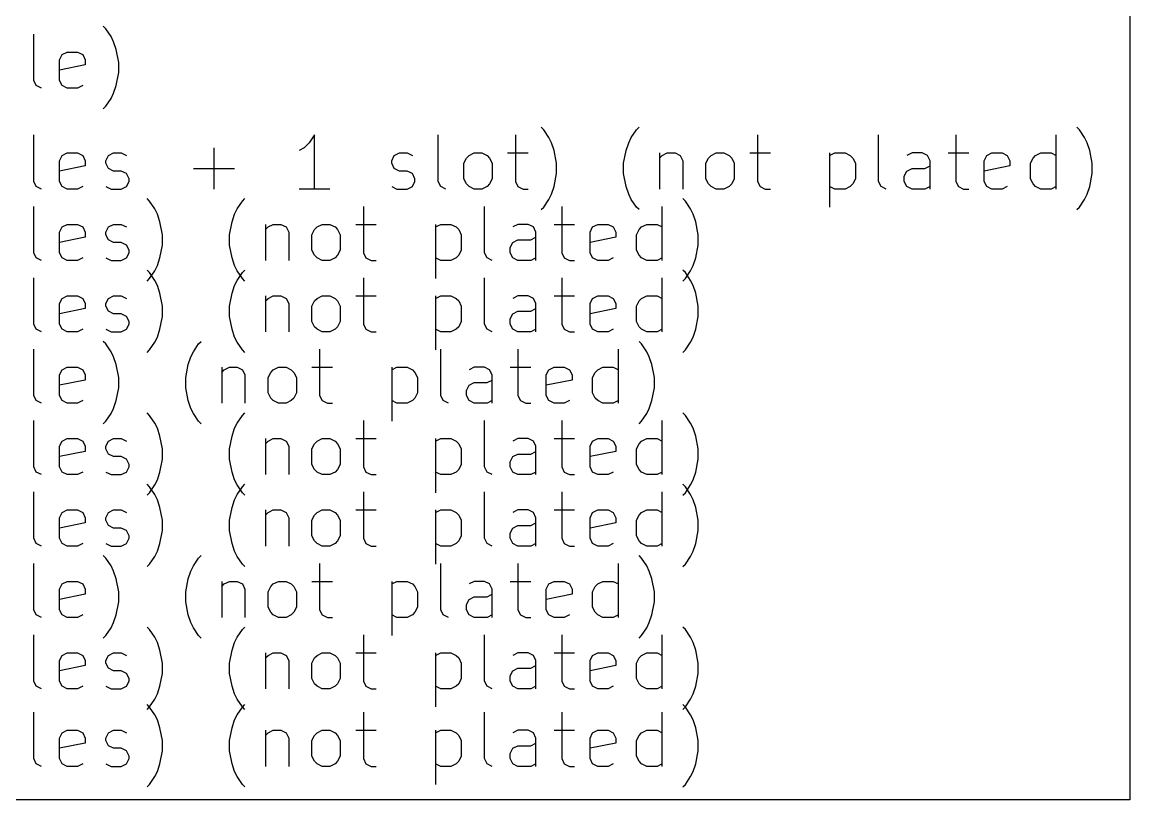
# Model space of a CAD drawing. Extents: x 8 to 330, y -289 to -8.
# Drawn here: x 268.6 to 330, y -134 to -90.9 of the extents above; entities that cross this region are included whole.
import ezdxf

# ---------------------------------------------------------------- set-up
doc = ezdxf.new("R2010")
doc.units = 0
doc.header["$MEASUREMENT"] = 0
doc.layers.add('BLACK', color=7, linetype='CONTINUOUS')

msp = doc.modelspace()

# ---------------------------------------------------------------- linework, layer by layer
at = {"layer": 'BLACK', "linetype": 'CONTINUOUS'}
for p, q in [((330, -11), (330, -134)), ((269.204, -94.094), (269.204, -91.522)), ((273.204, -91.236), (273.061, -91.094)), ((273.489, -91.665), (273.204, -91.236)), ((273.632, -91.951), (273.489, -91.665)), ((273.775, -92.379), (273.632, -91.951)), ((270.632, -92.951), (270.775, -92.665)), ((270.775, -92.665), (271.061, -92.522)), ((271.061, -92.522), (271.632, -92.522)), ((271.632, -92.522), (271.918, -92.665)), ((271.918, -92.665), (272.061, -92.951)), ((273.918, -93.094), (273.775, -92.379)), ((270.632, -94.094), (270.632, -92.951)), ((272.061, -93.236), (270.632, -93.522)), ((272.061, -92.951), (272.061, -93.236)), ((273.918, -93.665), (273.918, -93.094)), ((273.775, -94.379), (273.918, -93.665)), ((269.346, -94.379), (269.204, -94.094)), ((269.632, -94.522), (269.346, -94.379)), ((270.775, -94.379), (270.632, -94.094)), ((271.061, -94.522), (270.775, -94.379)), ((271.632, -94.522), (271.061, -94.522)), ((271.918, -94.379), (271.632, -94.522)), ((273.632, -94.808), (273.775, -94.379)), ((273.204, -95.522), (273.489, -95.094)), ((273.489, -95.094), (273.632, -94.808)), ((273.061, -95.665), (273.204, -95.522)), ((297.489, -96.836), (297.346, -96.694)), ((297.775, -97.265), (297.489, -96.836)), ((302.346, -97.265), (302.632, -96.836)), ((302.632, -96.836), (302.775, -96.694)), ((327.204, -96.836), (327.061, -96.694)), ((327.489, -97.265), (327.204, -96.836)), ((269.204, -99.694), (269.204, -97.122)), ((284.489, -97.551), (284.204, -97.836)), ((284.775, -97.122), (284.489, -97.551)), ((284.775, -100.122), (284.775, -97.122)), ((291.632, -99.694), (291.632, -97.122)), ((295.918, -97.122), (295.918, -99.694)), ((297.918, -97.551), (297.775, -97.265)), ((298.061, -97.979), (297.918, -97.551)), ((302.061, -97.979), (302.204, -97.551)), ((302.204, -97.551), (302.346, -97.265)), ((309.346, -97.122), (309.346, -99.694)), ((316.061, -99.694), (316.061, -97.122)), ((320.346, -97.122), (320.346, -99.694)), ((325.918, -100.122), (325.918, -97.122)), ((327.632, -97.551), (327.489, -97.265)), ((327.775, -97.979), (327.632, -97.551)), ((270.632, -98.551), (270.775, -98.265)), ((270.775, -98.265), (271.061, -98.122)), ((271.061, -98.122), (271.632, -98.122)), ((271.632, -98.122), (271.918, -98.265)), ((271.918, -98.265), (272.061, -98.551)), ((273.204, -98.551), (273.346, -98.265)), ((273.346, -98.265), (273.632, -98.122)), ((273.632, -98.122), (274.061, -98.122)), ((274.061, -98.122), (274.346, -98.265)), ((279.204, -100.122), (279.204, -97.836)), ((284.204, -97.836), (283.918, -97.979)), ((289.061, -98.551), (289.204, -98.265)), ((289.204, -98.265), (289.489, -98.122)), ((289.489, -98.122), (289.918, -98.122)), ((289.918, -98.122), (290.204, -98.265)), ((293.204, -98.408), (293.346, -98.265)), ((293.346, -98.265), (293.632, -98.122)), ((293.632, -98.122), (294.061, -98.122)), ((294.061, -98.122), (294.346, -98.265)), ((294.346, -98.265), (294.489, -98.408)), ((295.489, -98.122), (296.632, -98.122)), ((298.204, -98.694), (298.061, -97.979)), ((301.918, -98.694), (302.061, -97.979)), ((303.918, -98.122), (303.918, -100.122)), ((303.918, -98.408), (304.061, -98.265)), ((304.061, -98.265), (304.346, -98.122)), ((304.346, -98.122), (304.775, -98.122)), ((304.775, -98.122), (305.061, -98.265)), ((305.061, -98.265), (305.204, -98.551)), ((306.632, -98.408), (306.775, -98.265)), ((306.775, -98.265), (307.061, -98.122)), ((307.061, -98.122), (307.489, -98.122)), ((307.489, -98.122), (307.775, -98.265)), ((307.775, -98.265), (307.918, -98.408)), ((308.918, -98.122), (310.061, -98.122)), ((313.346, -98.265), (313.632, -98.122)), ((313.346, -98.122), (313.346, -101.122)), ((313.632, -98.122), (314.204, -98.122)), ((314.204, -98.122), (314.489, -98.265)), ((314.489, -98.265), (314.632, -98.408)), ((317.918, -98.122), (317.632, -98.265)), ((318.489, -98.122), (317.918, -98.122)), ((318.775, -98.265), (318.489, -98.122)), ((318.918, -98.551), (318.775, -98.265)), ((319.918, -98.122), (321.061, -98.122)), ((321.918, -98.551), (322.061, -98.265)), ((322.061, -98.265), (322.346, -98.122)), ((322.346, -98.122), (322.918, -98.122)), ((322.918, -98.122), (323.204, -98.265)), ((323.204, -98.265), (323.346, -98.551)), ((324.632, -98.408), (324.775, -98.265)), ((324.775, -98.265), (325.061, -98.122)), ((325.061, -98.122), (325.632, -98.122)), ((325.632, -98.122), (325.918, -98.265)), ((327.918, -98.694), (327.775, -97.979)), ((270.632, -99.694), (270.632, -98.551)), ((272.061, -98.836), (270.632, -99.122)), ((272.061, -98.551), (272.061, -98.836)), ((273.204, -98.694), (273.204, -98.551)), ((273.346, -98.979), (273.204, -98.694)), ((289.061, -98.694), (289.061, -98.551)), ((289.204, -98.979), (289.061, -98.694)), ((293.061, -98.694), (293.204, -98.408)), ((293.061, -99.551), (293.061, -98.694)), ((294.489, -98.408), (294.632, -98.694)), ((294.632, -98.694), (294.632, -99.551)), ((298.204, -99.265), (298.204, -98.694)), ((301.918, -99.265), (301.918, -98.694)), ((305.204, -98.551), (305.204, -100.122)), ((306.489, -98.694), (306.632, -98.408)), ((306.489, -99.551), (306.489, -98.694)), ((307.918, -98.408), (308.061, -98.694)), ((308.061, -98.694), (308.061, -99.551)), ((314.632, -98.408), (314.775, -98.694)), ((314.775, -98.694), (314.775, -99.551)), ((318.632, -98.979), (318.918, -98.836)), ((318.918, -100.122), (318.918, -98.551)), ((321.918, -99.694), (321.918, -98.551)), ((323.346, -98.836), (321.918, -99.122)), ((323.346, -98.551), (323.346, -98.836)), ((324.489, -98.694), (324.632, -98.408)), ((324.489, -99.551), (324.489, -98.694)), ((327.918, -99.265), (327.918, -98.694)), ((273.632, -99.122), (273.346, -98.979)), ((274.061, -99.122), (273.632, -99.122)), ((274.346, -99.265), (274.061, -99.122)), ((274.489, -99.551), (274.346, -99.265)), ((278.061, -98.979), (280.346, -98.979)), ((289.489, -99.122), (289.204, -98.979)), ((289.918, -99.122), (289.489, -99.122)), ((290.204, -99.265), (289.918, -99.122)), ((290.346, -99.551), (290.204, -99.265)), ((298.061, -99.979), (298.204, -99.265)), ((302.061, -99.979), (301.918, -99.265)), ((317.489, -99.408), (317.632, -99.122)), ((317.489, -99.694), (317.489, -99.408)), ((317.632, -99.122), (317.918, -98.979)), ((317.918, -98.979), (318.632, -98.979)), ((327.775, -99.979), (327.918, -99.265)), ((269.346, -99.979), (269.204, -99.694)), ((269.632, -100.122), (269.346, -99.979)), ((270.775, -99.979), (270.632, -99.694)), ((271.061, -100.122), (270.775, -99.979)), ((271.632, -100.122), (271.061, -100.122)), ((271.918, -99.979), (271.632, -100.122)), ((273.204, -99.979), (273.489, -100.122)), ((273.489, -100.122), (274.061, -100.122)), ((274.061, -100.122), (274.346, -99.979)), ((274.346, -99.979), (274.489, -99.694)), ((274.489, -99.694), (274.489, -99.551)), ((285.632, -100.122), (283.918, -100.122)), ((289.061, -99.979), (289.346, -100.122)), ((289.346, -100.122), (289.918, -100.122)), ((289.918, -100.122), (290.204, -99.979)), ((290.204, -99.979), (290.346, -99.694)), ((290.346, -99.694), (290.346, -99.551)), ((291.775, -99.979), (291.632, -99.694)), ((292.061, -100.122), (291.775, -99.979)), ((293.204, -99.836), (293.061, -99.551)), ((293.346, -99.979), (293.204, -99.836)), ((293.632, -100.122), (293.346, -99.979)), ((294.061, -100.122), (293.632, -100.122)), ((294.346, -99.979), (294.061, -100.122)), ((294.489, -99.836), (294.346, -99.979)), ((294.632, -99.551), (294.489, -99.836)), ((295.918, -99.694), (296.061, -99.979)), ((296.061, -99.979), (296.346, -100.122)), ((296.346, -100.122), (296.632, -100.122)), ((297.918, -100.408), (298.061, -99.979)), ((302.204, -100.408), (302.061, -99.979)), ((306.632, -99.836), (306.489, -99.551)), ((306.775, -99.979), (306.632, -99.836)), ((307.061, -100.122), (306.775, -99.979)), ((307.489, -100.122), (307.061, -100.122)), ((307.775, -99.979), (307.489, -100.122)), ((307.918, -99.836), (307.775, -99.979)), ((308.061, -99.551), (307.918, -99.836)), ((309.346, -99.694), (309.489, -99.979)), ((309.489, -99.979), (309.775, -100.122)), ((309.775, -100.122), (310.061, -100.122)), ((313.632, -100.122), (313.346, -99.979)), ((314.204, -100.122), (313.632, -100.122)), ((314.489, -99.979), (314.204, -100.122)), ((314.632, -99.836), (314.489, -99.979)), ((314.775, -99.551), (314.632, -99.836)), ((316.204, -99.979), (316.061, -99.694)), ((316.489, -100.122), (316.204, -99.979)), ((317.632, -99.979), (317.489, -99.694)), ((317.918, -100.122), (317.632, -99.979)), ((318.632, -100.122), (317.918, -100.122)), ((318.918, -99.979), (318.632, -100.122)), ((320.346, -99.694), (320.489, -99.979)), ((320.489, -99.979), (320.775, -100.122)), ((320.775, -100.122), (321.061, -100.122)), ((322.061, -99.979), (321.918, -99.694)), ((322.346, -100.122), (322.061, -99.979)), ((322.918, -100.122), (322.346, -100.122)), ((323.204, -99.979), (322.918, -100.122)), ((324.632, -99.836), (324.489, -99.551)), ((324.775, -99.979), (324.632, -99.836)), ((325.061, -100.122), (324.775, -99.979)), ((325.632, -100.122), (325.061, -100.122)), ((325.918, -99.979), (325.632, -100.122)), ((327.632, -100.408), (327.775, -99.979)), ((275.632, -100.796), (275.489, -100.654)), ((280.775, -100.796), (280.918, -100.654)), ((297.489, -101.122), (297.775, -100.694)), ((297.775, -100.694), (297.918, -100.408)), ((302.346, -100.694), (302.204, -100.408)), ((302.632, -101.122), (302.346, -100.694)), ((305.346, -100.796), (305.204, -100.654)), ((327.204, -101.122), (327.489, -100.694)), ((327.489, -100.694), (327.632, -100.408)), ((269.204, -103.654), (269.204, -101.082)), ((275.918, -101.225), (275.632, -100.796)), ((276.061, -101.511), (275.918, -101.225)), ((280.346, -101.511), (280.489, -101.225)), ((280.489, -101.225), (280.775, -100.796)), ((287.489, -101.082), (287.489, -103.654)), ((294.204, -103.654), (294.204, -101.082)), ((297.346, -101.265), (297.489, -101.122)), ((298.489, -101.082), (298.489, -103.654)), ((302.775, -101.265), (302.632, -101.122)), ((304.061, -104.082), (304.061, -101.082)), ((305.632, -101.225), (305.346, -100.796)), ((305.775, -101.511), (305.632, -101.225)), ((327.061, -101.265), (327.204, -101.122)), ((276.204, -101.939), (276.061, -101.511)), ((276.346, -102.654), (276.204, -101.939)), ((280.061, -102.654), (280.204, -101.939)), ((280.204, -101.939), (280.346, -101.511)), ((305.918, -101.939), (305.775, -101.511)), ((306.061, -102.654), (305.918, -101.939)), ((270.632, -102.511), (270.775, -102.225)), ((270.632, -103.654), (270.632, -102.511)), ((270.775, -102.225), (271.061, -102.082)), ((271.061, -102.082), (271.632, -102.082)), ((271.632, -102.082), (271.918, -102.225)), ((271.918, -102.225), (272.061, -102.511)), ((272.061, -102.511), (272.061, -102.796)), ((273.204, -102.511), (273.346, -102.225)), ((273.204, -102.654), (273.204, -102.511)), ((273.346, -102.225), (273.632, -102.082)), ((273.632, -102.082), (274.061, -102.082)), ((274.061, -102.082), (274.346, -102.225)), ((282.061, -102.082), (282.061, -104.082)), ((282.061, -102.368), (282.204, -102.225)), ((282.204, -102.225), (282.489, -102.082)), ((282.489, -102.082), (282.918, -102.082)), ((282.918, -102.082), (283.204, -102.225)), ((283.204, -102.225), (283.346, -102.511)), ((283.346, -102.511), (283.346, -104.082)), ((284.632, -102.654), (284.775, -102.368)), ((284.775, -102.368), (284.918, -102.225)), ((284.918, -102.225), (285.204, -102.082)), ((285.204, -102.082), (285.632, -102.082)), ((285.632, -102.082), (285.918, -102.225)), ((285.918, -102.225), (286.061, -102.368)), ((286.061, -102.368), (286.204, -102.654)), ((287.061, -102.082), (288.204, -102.082)), ((291.489, -102.225), (291.775, -102.082)), ((291.489, -102.082), (291.489, -105.082)), ((291.775, -102.082), (292.346, -102.082)), ((292.346, -102.082), (292.632, -102.225)), ((292.632, -102.225), (292.775, -102.368)), ((292.775, -102.368), (292.918, -102.654)), ((296.061, -102.082), (295.775, -102.225)), ((296.632, -102.082), (296.061, -102.082)), ((296.918, -102.225), (296.632, -102.082)), ((297.061, -102.511), (296.918, -102.225)), ((297.061, -104.082), (297.061, -102.511)), ((298.061, -102.082), (299.204, -102.082)), ((300.061, -102.511), (300.204, -102.225)), ((300.061, -103.654), (300.061, -102.511)), ((300.204, -102.225), (300.489, -102.082)), ((300.489, -102.082), (301.061, -102.082)), ((301.061, -102.082), (301.346, -102.225)), ((301.346, -102.225), (301.489, -102.511)), ((301.489, -102.511), (301.489, -102.796)), ((302.632, -102.654), (302.775, -102.368)), ((302.775, -102.368), (302.918, -102.225)), ((302.918, -102.225), (303.204, -102.082)), ((303.204, -102.082), (303.775, -102.082)), ((303.775, -102.082), (304.061, -102.225)), ((272.061, -102.796), (270.632, -103.082)), ((273.346, -102.939), (273.204, -102.654)), ((273.632, -103.082), (273.346, -102.939)), ((274.061, -103.082), (273.632, -103.082)), ((274.346, -103.225), (274.061, -103.082)), ((276.346, -103.225), (276.346, -102.654)), ((280.061, -103.225), (280.061, -102.654)), ((284.632, -103.511), (284.632, -102.654)), ((286.204, -102.654), (286.204, -103.511)), ((292.918, -102.654), (292.918, -103.511)), ((295.632, -103.368), (295.775, -103.082)), ((295.775, -103.082), (296.061, -102.939)), ((296.061, -102.939), (296.775, -102.939)), ((296.775, -102.939), (297.061, -102.796)), ((301.489, -102.796), (300.061, -103.082)), ((302.632, -103.511), (302.632, -102.654)), ((306.061, -103.225), (306.061, -102.654)), ((269.346, -103.939), (269.204, -103.654)), ((270.775, -103.939), (270.632, -103.654)), ((274.489, -103.511), (274.346, -103.225)), ((274.346, -103.939), (274.489, -103.654)), ((274.489, -103.654), (274.489, -103.511)), ((276.204, -103.939), (276.346, -103.225)), ((280.204, -103.939), (280.061, -103.225)), ((284.775, -103.796), (284.632, -103.511)), ((284.918, -103.939), (284.775, -103.796)), ((286.061, -103.796), (285.918, -103.939)), ((286.204, -103.511), (286.061, -103.796)), ((287.489, -103.654), (287.632, -103.939)), ((292.775, -103.796), (292.632, -103.939)), ((292.918, -103.511), (292.775, -103.796)), ((294.346, -103.939), (294.204, -103.654)), ((295.632, -103.654), (295.632, -103.368)), ((295.775, -103.939), (295.632, -103.654)), ((298.489, -103.654), (298.632, -103.939)), ((300.204, -103.939), (300.061, -103.654)), ((302.775, -103.796), (302.632, -103.511)), ((302.918, -103.939), (302.775, -103.796)), ((305.918, -103.939), (306.061, -103.225)), ((269.632, -104.082), (269.346, -103.939)), ((271.061, -104.082), (270.775, -103.939)), ((271.632, -104.082), (271.061, -104.082)), ((271.918, -103.939), (271.632, -104.082)), ((273.204, -103.939), (273.489, -104.082)), ((273.489, -104.082), (274.061, -104.082)), ((274.061, -104.082), (274.346, -103.939)), ((275.918, -104.654), (276.061, -104.368)), ((276.061, -104.368), (276.204, -103.939)), ((280.346, -104.368), (280.204, -103.939)), ((280.489, -104.654), (280.346, -104.368)), ((285.204, -104.082), (284.918, -103.939)), ((285.632, -104.082), (285.204, -104.082)), ((285.918, -103.939), (285.632, -104.082)), ((287.632, -103.939), (287.918, -104.082)), ((287.918, -104.082), (288.204, -104.082)), ((291.775, -104.082), (291.489, -103.939)), ((292.346, -104.082), (291.775, -104.082)), ((292.632, -103.939), (292.346, -104.082)), ((294.632, -104.082), (294.346, -103.939)), ((296.061, -104.082), (295.775, -103.939)), ((296.775, -104.082), (296.061, -104.082)), ((297.061, -103.939), (296.775, -104.082)), ((298.632, -103.939), (298.918, -104.082)), ((298.918, -104.082), (299.204, -104.082)), ((300.489, -104.082), (300.204, -103.939)), ((301.061, -104.082), (300.489, -104.082)), ((301.346, -103.939), (301.061, -104.082)), ((303.204, -104.082), (302.918, -103.939)), ((303.775, -104.082), (303.204, -104.082)), ((304.061, -103.939), (303.775, -104.082)), ((305.632, -104.654), (305.775, -104.368)), ((305.775, -104.368), (305.918, -103.939)), ((269.204, -107.614), (269.204, -105.042)), ((275.632, -104.756), (275.489, -104.614)), ((275.632, -105.082), (275.918, -104.654)), ((275.918, -105.185), (275.632, -104.756)), ((280.775, -105.082), (280.489, -104.654)), ((280.489, -105.185), (280.775, -104.756)), ((280.775, -104.756), (280.918, -104.614)), ((287.489, -105.042), (287.489, -107.614)), ((294.204, -107.614), (294.204, -105.042)), ((298.489, -105.042), (298.489, -107.614)), ((304.061, -108.042), (304.061, -105.042)), ((305.346, -104.756), (305.204, -104.614)), ((305.346, -105.082), (305.632, -104.654)), ((305.632, -105.185), (305.346, -104.756)), ((275.489, -105.225), (275.632, -105.082)), ((276.061, -105.471), (275.918, -105.185)), ((276.204, -105.899), (276.061, -105.471)), ((280.204, -105.899), (280.346, -105.471)), ((280.346, -105.471), (280.489, -105.185)), ((280.918, -105.225), (280.775, -105.082)), ((305.204, -105.225), (305.346, -105.082)), ((305.775, -105.471), (305.632, -105.185)), ((305.918, -105.899), (305.775, -105.471)), ((270.632, -106.471), (270.775, -106.185)), ((270.775, -106.185), (271.061, -106.042)), ((271.061, -106.042), (271.632, -106.042)), ((271.632, -106.042), (271.918, -106.185)), ((271.918, -106.185), (272.061, -106.471)), ((273.204, -106.471), (273.346, -106.185)), ((273.346, -106.185), (273.632, -106.042)), ((273.632, -106.042), (274.061, -106.042)), ((274.061, -106.042), (274.346, -106.185)), ((276.346, -106.614), (276.204, -105.899)), ((280.061, -106.614), (280.204, -105.899)), ((282.061, -106.042), (282.061, -108.042)), ((282.061, -106.328), (282.204, -106.185)), ((282.204, -106.185), (282.489, -106.042)), ((282.489, -106.042), (282.918, -106.042)), ((282.918, -106.042), (283.204, -106.185)), ((283.204, -106.185), (283.346, -106.471)), ((284.775, -106.328), (284.918, -106.185)), ((284.918, -106.185), (285.204, -106.042)), ((285.204, -106.042), (285.632, -106.042)), ((285.632, -106.042), (285.918, -106.185)), ((285.918, -106.185), (286.061, -106.328)), ((287.061, -106.042), (288.204, -106.042)), ((291.489, -106.185), (291.775, -106.042)), ((291.489, -106.042), (291.489, -109.042)), ((291.775, -106.042), (292.346, -106.042)), ((292.346, -106.042), (292.632, -106.185)), ((292.632, -106.185), (292.775, -106.328)), ((296.061, -106.042), (295.775, -106.185)), ((296.632, -106.042), (296.061, -106.042)), ((296.918, -106.185), (296.632, -106.042)), ((297.061, -106.471), (296.918, -106.185)), ((298.061, -106.042), (299.204, -106.042)), ((300.061, -106.471), (300.204, -106.185)), ((300.204, -106.185), (300.489, -106.042)), ((300.489, -106.042), (301.061, -106.042)), ((301.061, -106.042), (301.346, -106.185)), ((301.346, -106.185), (301.489, -106.471)), ((302.775, -106.328), (302.918, -106.185)), ((302.918, -106.185), (303.204, -106.042)), ((303.204, -106.042), (303.775, -106.042)), ((303.775, -106.042), (304.061, -106.185)), ((306.061, -106.614), (305.918, -105.899)), ((270.632, -107.614), (270.632, -106.471)), ((272.061, -106.756), (270.632, -107.042)), ((272.061, -106.471), (272.061, -106.756)), ((273.204, -106.614), (273.204, -106.471)), ((273.346, -106.899), (273.204, -106.614)), ((273.632, -107.042), (273.346, -106.899)), ((276.346, -107.185), (276.346, -106.614)), ((280.061, -107.185), (280.061, -106.614)), ((283.346, -106.471), (283.346, -108.042)), ((284.632, -106.614), (284.775, -106.328)), ((284.632, -107.471), (284.632, -106.614)), ((286.061, -106.328), (286.204, -106.614)), ((286.204, -106.614), (286.204, -107.471)), ((292.775, -106.328), (292.918, -106.614)), ((292.918, -106.614), (292.918, -107.471)), ((295.775, -107.042), (296.061, -106.899)), ((296.061, -106.899), (296.775, -106.899)), ((296.775, -106.899), (297.061, -106.756)), ((297.061, -108.042), (297.061, -106.471)), ((300.061, -107.614), (300.061, -106.471)), ((301.489, -106.756), (300.061, -107.042)), ((301.489, -106.471), (301.489, -106.756)), ((302.632, -106.614), (302.775, -106.328)), ((302.632, -107.471), (302.632, -106.614)), ((306.061, -107.185), (306.061, -106.614)), ((274.061, -107.042), (273.632, -107.042)), ((274.346, -107.185), (274.061, -107.042)), ((274.489, -107.471), (274.346, -107.185)), ((274.489, -107.614), (274.489, -107.471)), ((276.204, -107.899), (276.346, -107.185)), ((280.204, -107.899), (280.061, -107.185)), ((284.775, -107.756), (284.632, -107.471)), ((286.204, -107.471), (286.061, -107.756)), ((292.918, -107.471), (292.775, -107.756)), ((295.632, -107.328), (295.775, -107.042)), ((295.632, -107.614), (295.632, -107.328)), ((302.775, -107.756), (302.632, -107.471)), ((305.918, -107.899), (306.061, -107.185)), ((269.346, -107.899), (269.204, -107.614)), ((269.632, -108.042), (269.346, -107.899)), ((270.775, -107.899), (270.632, -107.614)), ((271.061, -108.042), (270.775, -107.899)), ((271.632, -108.042), (271.061, -108.042)), ((271.918, -107.899), (271.632, -108.042)), ((273.204, -107.899), (273.489, -108.042)), ((273.489, -108.042), (274.061, -108.042)), ((274.061, -108.042), (274.346, -107.899)), ((274.346, -107.899), (274.489, -107.614)), ((276.061, -108.328), (276.204, -107.899)), ((280.346, -108.328), (280.204, -107.899)), ((284.918, -107.899), (284.775, -107.756)), ((285.204, -108.042), (284.918, -107.899)), ((285.632, -108.042), (285.204, -108.042)), ((285.918, -107.899), (285.632, -108.042)), ((286.061, -107.756), (285.918, -107.899)), ((287.489, -107.614), (287.632, -107.899)), ((287.632, -107.899), (287.918, -108.042)), ((287.918, -108.042), (288.204, -108.042)), ((291.775, -108.042), (291.489, -107.899)), ((292.346, -108.042), (291.775, -108.042)), ((292.632, -107.899), (292.346, -108.042)), ((292.775, -107.756), (292.632, -107.899)), ((294.346, -107.899), (294.204, -107.614)), ((294.632, -108.042), (294.346, -107.899)), ((295.775, -107.899), (295.632, -107.614)), ((296.061, -108.042), (295.775, -107.899)), ((296.775, -108.042), (296.061, -108.042)), ((297.061, -107.899), (296.775, -108.042)), ((298.489, -107.614), (298.632, -107.899)), ((298.632, -107.899), (298.918, -108.042)), ((298.918, -108.042), (299.204, -108.042)), ((300.204, -107.899), (300.061, -107.614)), ((300.489, -108.042), (300.204, -107.899)), ((301.061, -108.042), (300.489, -108.042)), ((301.346, -107.899), (301.061, -108.042)), ((302.918, -107.899), (302.775, -107.756)), ((303.204, -108.042), (302.918, -107.899)), ((303.775, -108.042), (303.204, -108.042)), ((304.061, -107.899), (303.775, -108.042)), ((305.775, -108.328), (305.918, -107.899)), ((273.204, -108.716), (273.061, -108.574)), ((273.489, -109.145), (273.204, -108.716)), ((275.632, -109.042), (275.918, -108.614)), ((275.918, -108.614), (276.061, -108.328)), ((278.061, -109.145), (278.346, -108.716)), ((278.346, -108.716), (278.489, -108.574)), ((280.489, -108.614), (280.346, -108.328)), ((280.775, -109.042), (280.489, -108.614)), ((302.918, -108.716), (302.775, -108.574)), ((303.204, -109.145), (302.918, -108.716)), ((305.346, -109.042), (305.632, -108.614)), ((305.632, -108.614), (305.775, -108.328)), ((269.204, -111.574), (269.204, -109.002)), ((273.632, -109.431), (273.489, -109.145)), ((275.489, -109.185), (275.632, -109.042)), ((277.918, -109.431), (278.061, -109.145)), ((280.918, -109.185), (280.775, -109.042)), ((285.061, -109.002), (285.061, -111.574)), ((291.775, -111.574), (291.775, -109.002)), ((296.061, -109.002), (296.061, -111.574)), ((301.632, -112.002), (301.632, -109.002)), ((303.346, -109.431), (303.204, -109.145)), ((305.204, -109.185), (305.346, -109.042)), ((273.775, -109.859), (273.632, -109.431)), ((273.918, -110.574), (273.775, -109.859)), ((277.632, -110.574), (277.775, -109.859)), ((277.775, -109.859), (277.918, -109.431)), ((303.489, -109.859), (303.346, -109.431)), ((303.632, -110.574), (303.489, -109.859)), ((270.632, -110.431), (270.775, -110.145)), ((270.632, -111.574), (270.632, -110.431)), ((270.775, -110.145), (271.061, -110.002)), ((271.061, -110.002), (271.632, -110.002)), ((271.632, -110.002), (271.918, -110.145)), ((271.918, -110.145), (272.061, -110.431)), ((272.061, -110.431), (272.061, -110.716)), ((273.918, -111.145), (273.918, -110.574)), ((277.632, -111.145), (277.632, -110.574)), ((279.632, -110.002), (279.632, -112.002)), ((279.632, -110.288), (279.775, -110.145)), ((279.775, -110.145), (280.061, -110.002)), ((280.061, -110.002), (280.489, -110.002)), ((280.489, -110.002), (280.775, -110.145)), ((280.775, -110.145), (280.918, -110.431)), ((280.918, -110.431), (280.918, -112.002)), ((282.204, -110.574), (282.346, -110.288)), ((282.204, -111.431), (282.204, -110.574)), ((282.346, -110.288), (282.489, -110.145)), ((282.489, -110.145), (282.775, -110.002)), ((282.775, -110.002), (283.204, -110.002)), ((283.204, -110.002), (283.489, -110.145)), ((283.489, -110.145), (283.632, -110.288)), ((283.632, -110.288), (283.775, -110.574)), ((283.775, -110.574), (283.775, -111.431)), ((284.632, -110.002), (285.775, -110.002)), ((289.061, -110.145), (289.346, -110.002)), ((289.061, -110.002), (289.061, -113.002)), ((289.346, -110.002), (289.918, -110.002)), ((289.918, -110.002), (290.204, -110.145)), ((290.204, -110.145), (290.346, -110.288)), ((290.346, -110.288), (290.489, -110.574)), ((290.489, -110.574), (290.489, -111.431)), ((293.632, -110.002), (293.346, -110.145)), ((294.204, -110.002), (293.632, -110.002)), ((294.489, -110.145), (294.204, -110.002)), ((294.632, -110.431), (294.489, -110.145)), ((294.632, -112.002), (294.632, -110.431)), ((295.632, -110.002), (296.775, -110.002)), ((297.632, -110.431), (297.775, -110.145)), ((297.632, -111.574), (297.632, -110.431)), ((297.775, -110.145), (298.061, -110.002)), ((298.061, -110.002), (298.632, -110.002)), ((298.632, -110.002), (298.918, -110.145)), ((298.918, -110.145), (299.061, -110.431)), ((299.061, -110.431), (299.061, -110.716)), ((300.204, -110.574), (300.346, -110.288)), ((300.204, -111.431), (300.204, -110.574)), ((300.346, -110.288), (300.489, -110.145)), ((300.489, -110.145), (300.775, -110.002)), ((300.775, -110.002), (301.346, -110.002)), ((301.346, -110.002), (301.632, -110.145)), ((303.632, -111.145), (303.632, -110.574)), ((272.061, -110.716), (270.632, -111.002)), ((273.775, -111.859), (273.918, -111.145)), ((277.775, -111.859), (277.632, -111.145)), ((293.204, -111.288), (293.346, -111.002)), ((293.346, -111.002), (293.632, -110.859)), ((293.632, -110.859), (294.346, -110.859)), ((294.346, -110.859), (294.632, -110.716)), ((299.061, -110.716), (297.632, -111.002)), ((303.489, -111.859), (303.632, -111.145)), ((269.346, -111.859), (269.204, -111.574)), ((270.775, -111.859), (270.632, -111.574)), ((282.346, -111.716), (282.204, -111.431)), ((282.489, -111.859), (282.346, -111.716)), ((283.632, -111.716), (283.489, -111.859)), ((283.775, -111.431), (283.632, -111.716)), ((285.061, -111.574), (285.204, -111.859)), ((290.346, -111.716), (290.204, -111.859)), ((290.489, -111.431), (290.346, -111.716)), ((291.918, -111.859), (291.775, -111.574)), ((293.204, -111.574), (293.204, -111.288)), ((293.346, -111.859), (293.204, -111.574)), ((296.061, -111.574), (296.204, -111.859)), ((297.775, -111.859), (297.632, -111.574)), ((300.346, -111.716), (300.204, -111.431)), ((300.489, -111.859), (300.346, -111.716)), ((269.632, -112.002), (269.346, -111.859)), ((271.061, -112.002), (270.775, -111.859)), ((271.632, -112.002), (271.061, -112.002)), ((271.918, -111.859), (271.632, -112.002)), ((273.489, -112.574), (273.632, -112.288)), ((273.632, -112.288), (273.775, -111.859)), ((277.918, -112.288), (277.775, -111.859)), ((278.061, -112.574), (277.918, -112.288)), ((282.775, -112.002), (282.489, -111.859)), ((283.204, -112.002), (282.775, -112.002)), ((283.489, -111.859), (283.204, -112.002)), ((285.204, -111.859), (285.489, -112.002)), ((285.489, -112.002), (285.775, -112.002)), ((289.346, -112.002), (289.061, -111.859)), ((289.918, -112.002), (289.346, -112.002)), ((290.204, -111.859), (289.918, -112.002)), ((292.204, -112.002), (291.918, -111.859)), ((293.632, -112.002), (293.346, -111.859)), ((294.346, -112.002), (293.632, -112.002)), ((294.632, -111.859), (294.346, -112.002)), ((296.204, -111.859), (296.489, -112.002)), ((296.489, -112.002), (296.775, -112.002)), ((298.061, -112.002), (297.775, -111.859)), ((298.632, -112.002), (298.061, -112.002)), ((298.918, -111.859), (298.632, -112.002)), ((300.775, -112.002), (300.489, -111.859)), ((301.346, -112.002), (300.775, -112.002)), ((301.632, -111.859), (301.346, -112.002)), ((303.204, -112.574), (303.346, -112.288)), ((303.346, -112.288), (303.489, -111.859)), ((269.204, -115.534), (269.204, -112.962)), ((273.061, -113.145), (273.204, -113.002)), ((273.204, -113.002), (273.489, -112.574)), ((275.632, -112.676), (275.489, -112.534)), ((275.918, -113.105), (275.632, -112.676)), ((278.346, -113.002), (278.061, -112.574)), ((278.489, -113.145), (278.346, -113.002)), ((280.489, -113.105), (280.775, -112.676)), ((280.775, -112.676), (280.918, -112.534)), ((287.489, -112.962), (287.489, -115.534)), ((294.204, -115.534), (294.204, -112.962)), ((298.489, -112.962), (298.489, -115.534)), ((302.775, -113.145), (302.918, -113.002)), ((302.918, -113.002), (303.204, -112.574)), ((304.061, -115.962), (304.061, -112.962)), ((305.346, -112.676), (305.204, -112.534)), ((305.632, -113.105), (305.346, -112.676)), ((276.061, -113.391), (275.918, -113.105)), ((276.204, -113.819), (276.061, -113.391)), ((280.204, -113.819), (280.346, -113.391)), ((280.346, -113.391), (280.489, -113.105)), ((305.775, -113.391), (305.632, -113.105)), ((305.918, -113.819), (305.775, -113.391)), ((270.632, -114.391), (270.775, -114.105)), ((270.775, -114.105), (271.061, -113.962)), ((271.061, -113.962), (271.632, -113.962)), ((271.632, -113.962), (271.918, -114.105)), ((271.918, -114.105), (272.061, -114.391)), ((273.204, -114.391), (273.346, -114.105)), ((273.346, -114.105), (273.632, -113.962)), ((273.632, -113.962), (274.061, -113.962)), ((274.061, -113.962), (274.346, -114.105)), ((276.346, -114.534), (276.204, -113.819)), ((280.061, -114.534), (280.204, -113.819)), ((282.061, -113.962), (282.061, -115.962)), ((282.061, -114.248), (282.204, -114.105)), ((282.204, -114.105), (282.489, -113.962)), ((282.489, -113.962), (282.918, -113.962)), ((282.918, -113.962), (283.204, -114.105)), ((283.204, -114.105), (283.346, -114.391)), ((284.632, -114.534), (284.775, -114.248)), ((284.775, -114.248), (284.918, -114.105)), ((284.918, -114.105), (285.204, -113.962)), ((285.204, -113.962), (285.632, -113.962)), ((285.632, -113.962), (285.918, -114.105)), ((285.918, -114.105), (286.061, -114.248)), ((286.061, -114.248), (286.204, -114.534)), ((287.061, -113.962), (288.204, -113.962)), ((291.489, -114.105), (291.775, -113.962)), ((291.489, -113.962), (291.489, -116.962)), ((291.775, -113.962), (292.346, -113.962)), ((292.346, -113.962), (292.632, -114.105)), ((292.632, -114.105), (292.775, -114.248)), ((292.775, -114.248), (292.918, -114.534)), ((296.061, -113.962), (295.775, -114.105)), ((296.632, -113.962), (296.061, -113.962)), ((296.918, -114.105), (296.632, -113.962)), ((297.061, -114.391), (296.918, -114.105)), ((298.061, -113.962), (299.204, -113.962)), ((300.061, -114.391), (300.204, -114.105)), ((300.204, -114.105), (300.489, -113.962)), ((300.489, -113.962), (301.061, -113.962)), ((301.061, -113.962), (301.346, -114.105)), ((301.346, -114.105), (301.489, -114.391)), ((302.632, -114.534), (302.775, -114.248)), ((302.775, -114.248), (302.918, -114.105)), ((302.918, -114.105), (303.204, -113.962)), ((303.204, -113.962), (303.775, -113.962)), ((303.775, -113.962), (304.061, -114.105)), ((306.061, -114.534), (305.918, -113.819)), ((270.632, -115.534), (270.632, -114.391)), ((272.061, -114.676), (270.632, -114.962)), ((272.061, -114.391), (272.061, -114.676)), ((273.204, -114.534), (273.204, -114.391)), ((273.346, -114.819), (273.204, -114.534)), ((273.632, -114.962), (273.346, -114.819)), ((276.346, -115.105), (276.346, -114.534)), ((280.061, -115.105), (280.061, -114.534)), ((283.346, -114.391), (283.346, -115.962)), ((284.632, -115.391), (284.632, -114.534)), ((286.204, -114.534), (286.204, -115.391)), ((292.918, -114.534), (292.918, -115.391)), ((295.775, -114.962), (296.061, -114.819)), ((296.061, -114.819), (296.775, -114.819)), ((296.775, -114.819), (297.061, -114.676)), ((297.061, -115.962), (297.061, -114.391)), ((300.061, -115.534), (300.061, -114.391)), ((301.489, -114.676), (300.061, -114.962)), ((301.489, -114.391), (301.489, -114.676)), ((302.632, -115.391), (302.632, -114.534)), ((306.061, -115.105), (306.061, -114.534)), ((274.061, -114.962), (273.632, -114.962)), ((274.346, -115.105), (274.061, -114.962)), ((274.489, -115.391), (274.346, -115.105)), ((274.489, -115.534), (274.489, -115.391)), ((276.204, -115.819), (276.346, -115.105)), ((280.204, -115.819), (280.061, -115.105)), ((284.775, -115.676), (284.632, -115.391)), ((286.204, -115.391), (286.061, -115.676)), ((292.918, -115.391), (292.775, -115.676)), ((295.632, -115.248), (295.775, -114.962)), ((295.632, -115.534), (295.632, -115.248)), ((302.775, -115.676), (302.632, -115.391)), ((305.918, -115.819), (306.061, -115.105)), ((269.346, -115.819), (269.204, -115.534)), ((269.632, -115.962), (269.346, -115.819)), ((270.775, -115.819), (270.632, -115.534)), ((271.061, -115.962), (270.775, -115.819)), ((271.632, -115.962), (271.061, -115.962)), ((271.918, -115.819), (271.632, -115.962)), ((273.204, -115.819), (273.489, -115.962)), ((273.489, -115.962), (274.061, -115.962)), ((274.061, -115.962), (274.346, -115.819)), ((274.346, -115.819), (274.489, -115.534)), ((276.061, -116.248), (276.204, -115.819)), ((280.346, -116.248), (280.204, -115.819)), ((284.918, -115.819), (284.775, -115.676)), ((285.204, -115.962), (284.918, -115.819)), ((285.632, -115.962), (285.204, -115.962)), ((285.918, -115.819), (285.632, -115.962)), ((286.061, -115.676), (285.918, -115.819)), ((287.489, -115.534), (287.632, -115.819)), ((287.632, -115.819), (287.918, -115.962)), ((287.918, -115.962), (288.204, -115.962)), ((291.775, -115.962), (291.489, -115.819)), ((292.346, -115.962), (291.775, -115.962)), ((292.632, -115.819), (292.346, -115.962)), ((292.775, -115.676), (292.632, -115.819)), ((294.346, -115.819), (294.204, -115.534)), ((294.632, -115.962), (294.346, -115.819)), ((295.775, -115.819), (295.632, -115.534)), ((296.061, -115.962), (295.775, -115.819)), ((296.775, -115.962), (296.061, -115.962)), ((297.061, -115.819), (296.775, -115.962)), ((298.489, -115.534), (298.632, -115.819)), ((298.632, -115.819), (298.918, -115.962)), ((298.918, -115.962), (299.204, -115.962)), ((300.204, -115.819), (300.061, -115.534)), ((300.489, -115.962), (300.204, -115.819)), ((301.061, -115.962), (300.489, -115.962)), ((301.346, -115.819), (301.061, -115.962)), ((302.918, -115.819), (302.775, -115.676)), ((303.204, -115.962), (302.918, -115.819)), ((303.775, -115.962), (303.204, -115.962)), ((304.061, -115.819), (303.775, -115.962)), ((305.775, -116.248), (305.918, -115.819)), ((275.632, -116.636), (275.489, -116.494)), ((275.632, -116.962), (275.918, -116.534)), ((275.918, -117.065), (275.632, -116.636)), ((275.918, -116.534), (276.061, -116.248)), ((280.489, -116.534), (280.346, -116.248)), ((280.775, -116.962), (280.489, -116.534)), ((280.489, -117.065), (280.775, -116.636)), ((280.775, -116.636), (280.918, -116.494)), ((305.346, -116.636), (305.204, -116.494)), ((305.346, -116.962), (305.632, -116.534)), ((305.632, -117.065), (305.346, -116.636)), ((305.632, -116.534), (305.775, -116.248)), ((269.204, -119.494), (269.204, -116.922)), ((275.489, -117.105), (275.632, -116.962)), ((276.061, -117.351), (275.918, -117.065)), ((280.346, -117.351), (280.489, -117.065)), ((280.918, -117.105), (280.775, -116.962)), ((287.489, -116.922), (287.489, -119.494)), ((294.204, -119.494), (294.204, -116.922)), ((298.489, -116.922), (298.489, -119.494)), ((304.061, -119.922), (304.061, -116.922)), ((305.204, -117.105), (305.346, -116.962)), ((305.775, -117.351), (305.632, -117.065)), ((270.775, -118.065), (271.061, -117.922)), ((271.061, -117.922), (271.632, -117.922)), ((271.632, -117.922), (271.918, -118.065)), ((273.346, -118.065), (273.632, -117.922)), ((273.632, -117.922), (274.061, -117.922)), ((274.061, -117.922), (274.346, -118.065)), ((276.204, -117.779), (276.061, -117.351)), ((276.346, -118.494), (276.204, -117.779)), ((280.061, -118.494), (280.204, -117.779)), ((280.204, -117.779), (280.346, -117.351)), ((282.061, -117.922), (282.061, -119.922)), ((282.204, -118.065), (282.489, -117.922)), ((282.489, -117.922), (282.918, -117.922)), ((282.918, -117.922), (283.204, -118.065)), ((284.918, -118.065), (285.204, -117.922)), ((285.204, -117.922), (285.632, -117.922)), ((285.632, -117.922), (285.918, -118.065)), ((287.061, -117.922), (288.204, -117.922)), ((291.489, -118.065), (291.775, -117.922)), ((291.489, -117.922), (291.489, -120.922)), ((291.775, -117.922), (292.346, -117.922)), ((292.346, -117.922), (292.632, -118.065)), ((296.061, -117.922), (295.775, -118.065)), ((296.632, -117.922), (296.061, -117.922)), ((296.918, -118.065), (296.632, -117.922)), ((298.061, -117.922), (299.204, -117.922)), ((300.204, -118.065), (300.489, -117.922)), ((300.489, -117.922), (301.061, -117.922)), ((301.061, -117.922), (301.346, -118.065)), ((302.918, -118.065), (303.204, -117.922)), ((303.204, -117.922), (303.775, -117.922)), ((303.775, -117.922), (304.061, -118.065)), ((305.918, -117.779), (305.775, -117.351)), ((306.061, -118.494), (305.918, -117.779)), ((270.632, -118.351), (270.775, -118.065)), ((270.632, -119.494), (270.632, -118.351)), ((271.918, -118.065), (272.061, -118.351)), ((272.061, -118.351), (272.061, -118.636)), ((273.204, -118.351), (273.346, -118.065)), ((273.204, -118.494), (273.204, -118.351)), ((273.346, -118.779), (273.204, -118.494)), ((276.346, -119.065), (276.346, -118.494)), ((280.061, -119.065), (280.061, -118.494)), ((282.061, -118.208), (282.204, -118.065)), ((283.204, -118.065), (283.346, -118.351)), ((283.346, -118.351), (283.346, -119.922)), ((284.632, -118.494), (284.775, -118.208)), ((284.632, -119.351), (284.632, -118.494)), ((284.775, -118.208), (284.918, -118.065)), ((285.918, -118.065), (286.061, -118.208)), ((286.061, -118.208), (286.204, -118.494)), ((286.204, -118.494), (286.204, -119.351)), ((292.632, -118.065), (292.775, -118.208)), ((292.775, -118.208), (292.918, -118.494)), ((292.918, -118.494), (292.918, -119.351)), ((297.061, -118.351), (296.918, -118.065)), ((297.061, -119.922), (297.061, -118.351)), ((300.061, -118.351), (300.204, -118.065)), ((300.061, -119.494), (300.061, -118.351)), ((301.346, -118.065), (301.489, -118.351)), ((301.489, -118.351), (301.489, -118.636)), ((302.632, -118.494), (302.775, -118.208)), ((302.632, -119.351), (302.632, -118.494)), ((302.775, -118.208), (302.918, -118.065)), ((306.061, -119.065), (306.061, -118.494)), ((272.061, -118.636), (270.632, -118.922)), ((273.632, -118.922), (273.346, -118.779)), ((274.061, -118.922), (273.632, -118.922)), ((274.346, -119.065), (274.061, -118.922)), ((274.489, -119.351), (274.346, -119.065)), ((276.204, -119.779), (276.346, -119.065)), ((280.204, -119.779), (280.061, -119.065)), ((295.632, -119.208), (295.775, -118.922)), ((295.775, -118.922), (296.061, -118.779)), ((296.061, -118.779), (296.775, -118.779)), ((296.775, -118.779), (297.061, -118.636)), ((301.489, -118.636), (300.061, -118.922)), ((305.918, -119.779), (306.061, -119.065)), ((269.346, -119.779), (269.204, -119.494)), ((269.632, -119.922), (269.346, -119.779)), ((270.775, -119.779), (270.632, -119.494)), ((271.061, -119.922), (270.775, -119.779)), ((271.918, -119.779), (271.632, -119.922)), ((273.204, -119.779), (273.489, -119.922)), ((274.061, -119.922), (274.346, -119.779)), ((274.346, -119.779), (274.489, -119.494)), ((274.489, -119.494), (274.489, -119.351)), ((276.061, -120.208), (276.204, -119.779)), ((280.346, -120.208), (280.204, -119.779)), ((284.775, -119.636), (284.632, -119.351)), ((284.918, -119.779), (284.775, -119.636)), ((285.204, -119.922), (284.918, -119.779)), ((285.918, -119.779), (285.632, -119.922)), ((286.061, -119.636), (285.918, -119.779)), ((286.204, -119.351), (286.061, -119.636)), ((287.489, -119.494), (287.632, -119.779)), ((287.632, -119.779), (287.918, -119.922)), ((291.775, -119.922), (291.489, -119.779)), ((292.632, -119.779), (292.346, -119.922)), ((292.775, -119.636), (292.632, -119.779)), ((292.918, -119.351), (292.775, -119.636)), ((294.346, -119.779), (294.204, -119.494)), ((294.632, -119.922), (294.346, -119.779)), ((295.632, -119.494), (295.632, -119.208)), ((295.775, -119.779), (295.632, -119.494)), ((296.061, -119.922), (295.775, -119.779)), ((297.061, -119.779), (296.775, -119.922)), ((298.489, -119.494), (298.632, -119.779)), ((298.632, -119.779), (298.918, -119.922)), ((300.204, -119.779), (300.061, -119.494)), ((300.489, -119.922), (300.204, -119.779)), ((301.346, -119.779), (301.061, -119.922)), ((302.775, -119.636), (302.632, -119.351)), ((302.918, -119.779), (302.775, -119.636)), ((303.204, -119.922), (302.918, -119.779)), ((304.061, -119.779), (303.775, -119.922)), ((305.775, -120.208), (305.918, -119.779)), ((271.632, -119.922), (271.061, -119.922)), ((273.489, -119.922), (274.061, -119.922)), ((275.918, -120.494), (276.061, -120.208)), ((280.489, -120.494), (280.346, -120.208)), ((285.632, -119.922), (285.204, -119.922)), ((287.918, -119.922), (288.204, -119.922)), ((292.346, -119.922), (291.775, -119.922)), ((296.775, -119.922), (296.061, -119.922)), ((298.918, -119.922), (299.204, -119.922)), ((301.061, -119.922), (300.489, -119.922)), ((303.775, -119.922), (303.204, -119.922)), ((305.632, -120.494), (305.775, -120.208)), ((269.204, -123.454), (269.204, -120.882)), ((273.204, -120.596), (273.061, -120.454)), ((273.489, -121.025), (273.204, -120.596)), ((273.632, -121.311), (273.489, -121.025)), ((275.489, -121.065), (275.632, -120.922)), ((275.632, -120.922), (275.918, -120.494)), ((277.918, -121.311), (278.061, -121.025)), ((278.061, -121.025), (278.346, -120.596)), ((278.346, -120.596), (278.489, -120.454)), ((280.775, -120.922), (280.489, -120.494)), ((280.918, -121.065), (280.775, -120.922)), ((285.061, -120.882), (285.061, -123.454)), ((291.775, -123.454), (291.775, -120.882)), ((296.061, -120.882), (296.061, -123.454)), ((301.632, -123.882), (301.632, -120.882)), ((302.918, -120.596), (302.775, -120.454)), ((303.204, -121.025), (302.918, -120.596)), ((303.346, -121.311), (303.204, -121.025)), ((305.204, -121.065), (305.346, -120.922)), ((305.346, -120.922), (305.632, -120.494)), ((273.775, -121.739), (273.632, -121.311)), ((277.775, -121.739), (277.918, -121.311)), ((303.489, -121.739), (303.346, -121.311)), ((270.632, -122.311), (270.775, -122.025)), ((270.775, -122.025), (271.061, -121.882)), ((271.061, -121.882), (271.632, -121.882)), ((271.632, -121.882), (271.918, -122.025)), ((271.918, -122.025), (272.061, -122.311)), ((273.918, -122.454), (273.775, -121.739)), ((277.632, -122.454), (277.775, -121.739)), ((279.632, -121.882), (279.632, -123.882)), ((279.632, -122.168), (279.775, -122.025)), ((279.775, -122.025), (280.061, -121.882)), ((280.061, -121.882), (280.489, -121.882)), ((280.489, -121.882), (280.775, -122.025)), ((280.775, -122.025), (280.918, -122.311)), ((282.204, -122.454), (282.346, -122.168)), ((282.346, -122.168), (282.489, -122.025)), ((282.489, -122.025), (282.775, -121.882)), ((282.775, -121.882), (283.204, -121.882)), ((283.204, -121.882), (283.489, -122.025)), ((283.489, -122.025), (283.632, -122.168)), ((283.632, -122.168), (283.775, -122.454)), ((284.632, -121.882), (285.775, -121.882)), ((289.061, -122.025), (289.346, -121.882)), ((289.061, -121.882), (289.061, -124.882)), ((289.346, -121.882), (289.918, -121.882)), ((289.918, -121.882), (290.204, -122.025)), ((290.204, -122.025), (290.346, -122.168)), ((290.346, -122.168), (290.489, -122.454)), ((293.632, -121.882), (293.346, -122.025)), ((294.204, -121.882), (293.632, -121.882)), ((294.489, -122.025), (294.204, -121.882)), ((294.632, -122.311), (294.489, -122.025)), ((295.632, -121.882), (296.775, -121.882)), ((297.632, -122.311), (297.775, -122.025)), ((297.775, -122.025), (298.061, -121.882)), ((298.061, -121.882), (298.632, -121.882)), ((298.632, -121.882), (298.918, -122.025)), ((298.918, -122.025), (299.061, -122.311)), ((300.204, -122.454), (300.346, -122.168)), ((300.346, -122.168), (300.489, -122.025)), ((300.489, -122.025), (300.775, -121.882)), ((300.775, -121.882), (301.346, -121.882)), ((301.346, -121.882), (301.632, -122.025)), ((303.632, -122.454), (303.489, -121.739)), ((270.632, -123.454), (270.632, -122.311)), ((272.061, -122.596), (270.632, -122.882)), ((272.061, -122.311), (272.061, -122.596)), ((273.918, -123.025), (273.918, -122.454)), ((277.632, -123.025), (277.632, -122.454)), ((280.918, -122.311), (280.918, -123.882)), ((282.204, -123.311), (282.204, -122.454)), ((283.775, -122.454), (283.775, -123.311)), ((290.489, -122.454), (290.489, -123.311)), ((293.346, -122.882), (293.632, -122.739)), ((293.632, -122.739), (294.346, -122.739)), ((294.346, -122.739), (294.632, -122.596)), ((294.632, -123.882), (294.632, -122.311)), ((297.632, -123.454), (297.632, -122.311)), ((299.061, -122.596), (297.632, -122.882)), ((299.061, -122.311), (299.061, -122.596)), ((300.204, -123.311), (300.204, -122.454)), ((303.632, -123.025), (303.632, -122.454)), ((269.346, -123.739), (269.204, -123.454)), ((270.775, -123.739), (270.632, -123.454)), ((273.775, -123.739), (273.918, -123.025)), ((277.775, -123.739), (277.632, -123.025)), ((282.346, -123.596), (282.204, -123.311)), ((283.775, -123.311), (283.632, -123.596)), ((285.061, -123.454), (285.204, -123.739)), ((290.489, -123.311), (290.346, -123.596)), ((291.918, -123.739), (291.775, -123.454)), ((293.204, -123.168), (293.346, -122.882)), ((293.204, -123.454), (293.204, -123.168)), ((293.346, -123.739), (293.204, -123.454)), ((296.061, -123.454), (296.204, -123.739)), ((297.775, -123.739), (297.632, -123.454)), ((300.346, -123.596), (300.204, -123.311)), ((303.489, -123.739), (303.632, -123.025)), ((269.632, -123.882), (269.346, -123.739)), ((271.061, -123.882), (270.775, -123.739)), ((271.632, -123.882), (271.061, -123.882)), ((271.918, -123.739), (271.632, -123.882)), ((273.632, -124.168), (273.775, -123.739)), ((277.918, -124.168), (277.775, -123.739)), ((282.489, -123.739), (282.346, -123.596)), ((282.775, -123.882), (282.489, -123.739)), ((283.204, -123.882), (282.775, -123.882)), ((283.489, -123.739), (283.204, -123.882)), ((283.632, -123.596), (283.489, -123.739)), ((285.204, -123.739), (285.489, -123.882)), ((285.489, -123.882), (285.775, -123.882)), ((289.346, -123.882), (289.061, -123.739)), ((289.918, -123.882), (289.346, -123.882)), ((290.204, -123.739), (289.918, -123.882)), ((290.346, -123.596), (290.204, -123.739)), ((292.204, -123.882), (291.918, -123.739)), ((293.632, -123.882), (293.346, -123.739)), ((294.346, -123.882), (293.632, -123.882)), ((294.632, -123.739), (294.346, -123.882)), ((296.204, -123.739), (296.489, -123.882)), ((296.489, -123.882), (296.775, -123.882)), ((298.061, -123.882), (297.775, -123.739)), ((298.632, -123.882), (298.061, -123.882)), ((298.918, -123.739), (298.632, -123.882)), ((300.489, -123.739), (300.346, -123.596)), ((300.775, -123.882), (300.489, -123.739)), ((301.346, -123.882), (300.775, -123.882)), ((301.632, -123.739), (301.346, -123.882)), ((303.346, -124.168), (303.489, -123.739)), ((273.204, -124.882), (273.489, -124.454)), ((273.489, -124.454), (273.632, -124.168)), ((275.632, -124.556), (275.489, -124.414)), ((275.918, -124.985), (275.632, -124.556)), ((278.061, -124.454), (277.918, -124.168)), ((278.346, -124.882), (278.061, -124.454)), ((280.489, -124.985), (280.775, -124.556)), ((280.775, -124.556), (280.918, -124.414)), ((302.918, -124.882), (303.204, -124.454)), ((303.204, -124.454), (303.346, -124.168)), ((305.346, -124.556), (305.204, -124.414)), ((305.632, -124.985), (305.346, -124.556)), ((269.204, -127.414), (269.204, -124.842)), ((273.061, -125.025), (273.204, -124.882)), ((276.061, -125.271), (275.918, -124.985)), ((276.204, -125.699), (276.061, -125.271)), ((278.489, -125.025), (278.346, -124.882)), ((280.204, -125.699), (280.346, -125.271)), ((280.346, -125.271), (280.489, -124.985)), ((287.489, -124.842), (287.489, -127.414)), ((294.204, -127.414), (294.204, -124.842)), ((298.489, -124.842), (298.489, -127.414)), ((302.775, -125.025), (302.918, -124.882)), ((304.061, -127.842), (304.061, -124.842)), ((305.775, -125.271), (305.632, -124.985)), ((305.918, -125.699), (305.775, -125.271)), ((270.775, -125.985), (271.061, -125.842)), ((271.061, -125.842), (271.632, -125.842)), ((271.632, -125.842), (271.918, -125.985)), ((273.346, -125.985), (273.632, -125.842)), ((273.632, -125.842), (274.061, -125.842)), ((274.061, -125.842), (274.346, -125.985)), ((276.346, -126.414), (276.204, -125.699)), ((280.061, -126.414), (280.204, -125.699)), ((282.061, -125.842), (282.061, -127.842)), ((282.204, -125.985), (282.489, -125.842)), ((282.489, -125.842), (282.918, -125.842)), ((282.918, -125.842), (283.204, -125.985)), ((284.918, -125.985), (285.204, -125.842)), ((285.204, -125.842), (285.632, -125.842)), ((285.632, -125.842), (285.918, -125.985)), ((287.061, -125.842), (288.204, -125.842)), ((291.489, -125.985), (291.775, -125.842)), ((291.489, -125.842), (291.489, -128.842)), ((291.775, -125.842), (292.346, -125.842)), ((292.346, -125.842), (292.632, -125.985)), ((296.061, -125.842), (295.775, -125.985)), ((296.632, -125.842), (296.061, -125.842)), ((296.918, -125.985), (296.632, -125.842)), ((298.061, -125.842), (299.204, -125.842)), ((300.204, -125.985), (300.489, -125.842)), ((300.489, -125.842), (301.061, -125.842)), ((301.061, -125.842), (301.346, -125.985)), ((302.918, -125.985), (303.204, -125.842)), ((303.204, -125.842), (303.775, -125.842)), ((303.775, -125.842), (304.061, -125.985)), ((306.061, -126.414), (305.918, -125.699)), ((270.632, -126.271), (270.775, -125.985)), ((270.632, -127.414), (270.632, -126.271)), ((272.061, -126.556), (270.632, -126.842)), ((271.918, -125.985), (272.061, -126.271)), ((272.061, -126.271), (272.061, -126.556)), ((273.204, -126.271), (273.346, -125.985)), ((273.204, -126.414), (273.204, -126.271)), ((273.346, -126.699), (273.204, -126.414)), ((276.346, -126.985), (276.346, -126.414)), ((280.061, -126.985), (280.061, -126.414)), ((282.061, -126.128), (282.204, -125.985)), ((283.204, -125.985), (283.346, -126.271)), ((283.346, -126.271), (283.346, -127.842)), ((284.632, -126.414), (284.775, -126.128)), ((284.632, -127.271), (284.632, -126.414)), ((284.775, -126.128), (284.918, -125.985)), ((285.918, -125.985), (286.061, -126.128)), ((286.061, -126.128), (286.204, -126.414)), ((286.204, -126.414), (286.204, -127.271)), ((292.632, -125.985), (292.775, -126.128)), ((292.775, -126.128), (292.918, -126.414)), ((292.918, -126.414), (292.918, -127.271)), ((296.775, -126.699), (297.061, -126.556)), ((297.061, -126.271), (296.918, -125.985)), ((297.061, -127.842), (297.061, -126.271)), ((300.061, -126.271), (300.204, -125.985)), ((300.061, -127.414), (300.061, -126.271)), ((301.489, -126.556), (300.061, -126.842)), ((301.346, -125.985), (301.489, -126.271)), ((301.489, -126.271), (301.489, -126.556)), ((302.632, -126.414), (302.775, -126.128)), ((302.632, -127.271), (302.632, -126.414)), ((302.775, -126.128), (302.918, -125.985)), ((306.061, -126.985), (306.061, -126.414)), ((273.632, -126.842), (273.346, -126.699)), ((274.061, -126.842), (273.632, -126.842)), ((274.346, -126.985), (274.061, -126.842)), ((274.489, -127.271), (274.346, -126.985)), ((276.204, -127.699), (276.346, -126.985)), ((280.204, -127.699), (280.061, -126.985)), ((295.632, -127.128), (295.775, -126.842)), ((295.632, -127.414), (295.632, -127.128)), ((295.775, -126.842), (296.061, -126.699)), ((296.061, -126.699), (296.775, -126.699)), ((305.918, -127.699), (306.061, -126.985)), ((269.346, -127.699), (269.204, -127.414)), ((269.632, -127.842), (269.346, -127.699)), ((270.775, -127.699), (270.632, -127.414)), ((271.061, -127.842), (270.775, -127.699)), ((271.918, -127.699), (271.632, -127.842)), ((273.204, -127.699), (273.489, -127.842)), ((274.061, -127.842), (274.346, -127.699)), ((274.346, -127.699), (274.489, -127.414)), ((274.489, -127.414), (274.489, -127.271)), ((276.061, -128.128), (276.204, -127.699)), ((280.346, -128.128), (280.204, -127.699)), ((284.775, -127.556), (284.632, -127.271)), ((284.918, -127.699), (284.775, -127.556)), ((285.204, -127.842), (284.918, -127.699)), ((285.918, -127.699), (285.632, -127.842)), ((286.061, -127.556), (285.918, -127.699)), ((286.204, -127.271), (286.061, -127.556)), ((287.489, -127.414), (287.632, -127.699)), ((287.632, -127.699), (287.918, -127.842)), ((291.775, -127.842), (291.489, -127.699)), ((292.632, -127.699), (292.346, -127.842)), ((292.775, -127.556), (292.632, -127.699)), ((292.918, -127.271), (292.775, -127.556)), ((294.346, -127.699), (294.204, -127.414)), ((294.632, -127.842), (294.346, -127.699)), ((295.775, -127.699), (295.632, -127.414)), ((296.061, -127.842), (295.775, -127.699)), ((297.061, -127.699), (296.775, -127.842)), ((298.489, -127.414), (298.632, -127.699)), ((298.632, -127.699), (298.918, -127.842)), ((300.204, -127.699), (300.061, -127.414)), ((300.489, -127.842), (300.204, -127.699)), ((301.346, -127.699), (301.061, -127.842)), ((302.775, -127.556), (302.632, -127.271)), ((302.918, -127.699), (302.775, -127.556)), ((303.204, -127.842), (302.918, -127.699)), ((304.061, -127.699), (303.775, -127.842)), ((305.775, -128.128), (305.918, -127.699)), ((271.632, -127.842), (271.061, -127.842)), ((273.489, -127.842), (274.061, -127.842)), ((275.918, -128.414), (276.061, -128.128)), ((280.489, -128.414), (280.346, -128.128)), ((285.632, -127.842), (285.204, -127.842)), ((287.918, -127.842), (288.204, -127.842)), ((292.346, -127.842), (291.775, -127.842)), ((296.775, -127.842), (296.061, -127.842)), ((298.918, -127.842), (299.204, -127.842)), ((301.061, -127.842), (300.489, -127.842)), ((303.775, -127.842), (303.204, -127.842)), ((305.632, -128.414), (305.775, -128.128)), ((275.632, -128.856), (275.489, -128.714)), ((275.489, -128.985), (275.632, -128.842)), ((275.632, -128.842), (275.918, -128.414)), ((275.918, -129.285), (275.632, -128.856)), ((280.775, -128.842), (280.489, -128.414)), ((280.489, -129.285), (280.775, -128.856)), ((280.775, -128.856), (280.918, -128.714)), ((280.918, -128.985), (280.775, -128.842)), ((305.346, -128.856), (305.204, -128.714)), ((305.204, -128.985), (305.346, -128.842)), ((305.346, -128.842), (305.632, -128.414)), ((305.632, -129.285), (305.346, -128.856)), ((269.204, -131.714), (269.204, -129.142)), ((276.061, -129.571), (275.918, -129.285)), ((276.204, -129.999), (276.061, -129.571)), ((280.204, -129.999), (280.346, -129.571)), ((280.346, -129.571), (280.489, -129.285)), ((287.489, -129.142), (287.489, -131.714)), ((294.204, -131.714), (294.204, -129.142)), ((298.489, -129.142), (298.489, -131.714)), ((304.061, -132.142), (304.061, -129.142)), ((305.775, -129.571), (305.632, -129.285)), ((305.918, -129.999), (305.775, -129.571)), ((270.775, -130.285), (271.061, -130.142)), ((271.061, -130.142), (271.632, -130.142)), ((271.632, -130.142), (271.918, -130.285)), ((273.346, -130.285), (273.632, -130.142)), ((273.632, -130.142), (274.061, -130.142)), ((274.061, -130.142), (274.346, -130.285)), ((276.346, -130.714), (276.204, -129.999)), ((280.061, -130.714), (280.204, -129.999)), ((282.061, -130.142), (282.061, -132.142)), ((282.204, -130.285), (282.489, -130.142)), ((282.489, -130.142), (282.918, -130.142)), ((282.918, -130.142), (283.204, -130.285)), ((284.918, -130.285), (285.204, -130.142)), ((285.204, -130.142), (285.632, -130.142)), ((285.632, -130.142), (285.918, -130.285)), ((287.061, -130.142), (288.204, -130.142)), ((291.489, -130.285), (291.775, -130.142)), ((291.489, -130.142), (291.489, -133.142)), ((291.775, -130.142), (292.346, -130.142)), ((292.346, -130.142), (292.632, -130.285)), ((296.061, -130.142), (295.775, -130.285)), ((296.632, -130.142), (296.061, -130.142)), ((296.918, -130.285), (296.632, -130.142)), ((298.061, -130.142), (299.204, -130.142)), ((300.204, -130.285), (300.489, -130.142)), ((300.489, -130.142), (301.061, -130.142)), ((301.061, -130.142), (301.346, -130.285)), ((302.918, -130.285), (303.204, -130.142)), ((303.204, -130.142), (303.775, -130.142)), ((303.775, -130.142), (304.061, -130.285)), ((306.061, -130.714), (305.918, -129.999)), ((270.632, -130.571), (270.775, -130.285)), ((270.632, -131.714), (270.632, -130.571)), ((272.061, -130.856), (270.632, -131.142)), ((271.918, -130.285), (272.061, -130.571)), ((272.061, -130.571), (272.061, -130.856)), ((273.204, -130.571), (273.346, -130.285)), ((273.204, -130.714), (273.204, -130.571)), ((273.346, -130.999), (273.204, -130.714)), ((276.346, -131.285), (276.346, -130.714)), ((280.061, -131.285), (280.061, -130.714)), ((282.061, -130.428), (282.204, -130.285)), ((283.204, -130.285), (283.346, -130.571)), ((283.346, -130.571), (283.346, -132.142)), ((284.632, -130.714), (284.775, -130.428)), ((284.632, -131.571), (284.632, -130.714)), ((284.775, -130.428), (284.918, -130.285)), ((285.918, -130.285), (286.061, -130.428)), ((286.061, -130.428), (286.204, -130.714)), ((286.204, -130.714), (286.204, -131.571)), ((292.632, -130.285), (292.775, -130.428)), ((292.775, -130.428), (292.918, -130.714)), ((292.918, -130.714), (292.918, -131.571)), ((296.775, -130.999), (297.061, -130.856)), ((297.061, -130.571), (296.918, -130.285)), ((297.061, -132.142), (297.061, -130.571)), ((300.061, -130.571), (300.204, -130.285)), ((300.061, -131.714), (300.061, -130.571)), ((301.489, -130.856), (300.061, -131.142)), ((301.346, -130.285), (301.489, -130.571)), ((301.489, -130.571), (301.489, -130.856)), ((302.632, -130.714), (302.775, -130.428)), ((302.632, -131.571), (302.632, -130.714)), ((302.775, -130.428), (302.918, -130.285)), ((306.061, -131.285), (306.061, -130.714)), ((273.632, -131.142), (273.346, -130.999)), ((274.061, -131.142), (273.632, -131.142)), ((274.346, -131.285), (274.061, -131.142)), ((274.489, -131.571), (274.346, -131.285)), ((276.204, -131.999), (276.346, -131.285)), ((280.204, -131.999), (280.061, -131.285)), ((295.632, -131.428), (295.775, -131.142)), ((295.632, -131.714), (295.632, -131.428)), ((295.775, -131.142), (296.061, -130.999)), ((296.061, -130.999), (296.775, -130.999)), ((305.918, -131.999), (306.061, -131.285)), ((269.346, -131.999), (269.204, -131.714)), ((269.632, -132.142), (269.346, -131.999)), ((270.775, -131.999), (270.632, -131.714)), ((271.061, -132.142), (270.775, -131.999)), ((271.918, -131.999), (271.632, -132.142)), ((273.204, -131.999), (273.489, -132.142)), ((274.061, -132.142), (274.346, -131.999)), ((274.346, -131.999), (274.489, -131.714)), ((274.489, -131.714), (274.489, -131.571)), ((276.061, -132.428), (276.204, -131.999)), ((280.346, -132.428), (280.204, -131.999)), ((284.775, -131.856), (284.632, -131.571)), ((284.918, -131.999), (284.775, -131.856)), ((285.204, -132.142), (284.918, -131.999)), ((285.918, -131.999), (285.632, -132.142)), ((286.061, -131.856), (285.918, -131.999)), ((286.204, -131.571), (286.061, -131.856)), ((287.489, -131.714), (287.632, -131.999)), ((287.632, -131.999), (287.918, -132.142)), ((291.775, -132.142), (291.489, -131.999)), ((292.632, -131.999), (292.346, -132.142)), ((292.775, -131.856), (292.632, -131.999)), ((292.918, -131.571), (292.775, -131.856)), ((294.346, -131.999), (294.204, -131.714)), ((294.632, -132.142), (294.346, -131.999)), ((295.775, -131.999), (295.632, -131.714)), ((296.061, -132.142), (295.775, -131.999)), ((297.061, -131.999), (296.775, -132.142)), ((298.489, -131.714), (298.632, -131.999)), ((298.632, -131.999), (298.918, -132.142)), ((300.204, -131.999), (300.061, -131.714)), ((300.489, -132.142), (300.204, -131.999)), ((301.346, -131.999), (301.061, -132.142)), ((302.775, -131.856), (302.632, -131.571)), ((302.918, -131.999), (302.775, -131.856)), ((303.204, -132.142), (302.918, -131.999)), ((304.061, -131.999), (303.775, -132.142)), ((305.775, -132.428), (305.918, -131.999)), ((271.632, -132.142), (271.061, -132.142)), ((273.489, -132.142), (274.061, -132.142)), ((275.918, -132.714), (276.061, -132.428)), ((280.489, -132.714), (280.346, -132.428)), ((285.632, -132.142), (285.204, -132.142)), ((287.918, -132.142), (288.204, -132.142)), ((292.346, -132.142), (291.775, -132.142)), ((296.775, -132.142), (296.061, -132.142)), ((298.918, -132.142), (299.204, -132.142)), ((301.061, -132.142), (300.489, -132.142)), ((303.775, -132.142), (303.204, -132.142)), ((305.632, -132.714), (305.775, -132.428)), ((275.489, -133.285), (275.632, -133.142)), ((275.632, -133.142), (275.918, -132.714)), ((280.775, -133.142), (280.489, -132.714)), ((280.918, -133.285), (280.775, -133.142)), ((305.204, -133.285), (305.346, -133.142)), ((305.346, -133.142), (305.632, -132.714)), ((330, -134), (205, -134))]:
    msp.add_line(p, q, dxfattribs=at)

doc.saveas('drawing.dxf')
